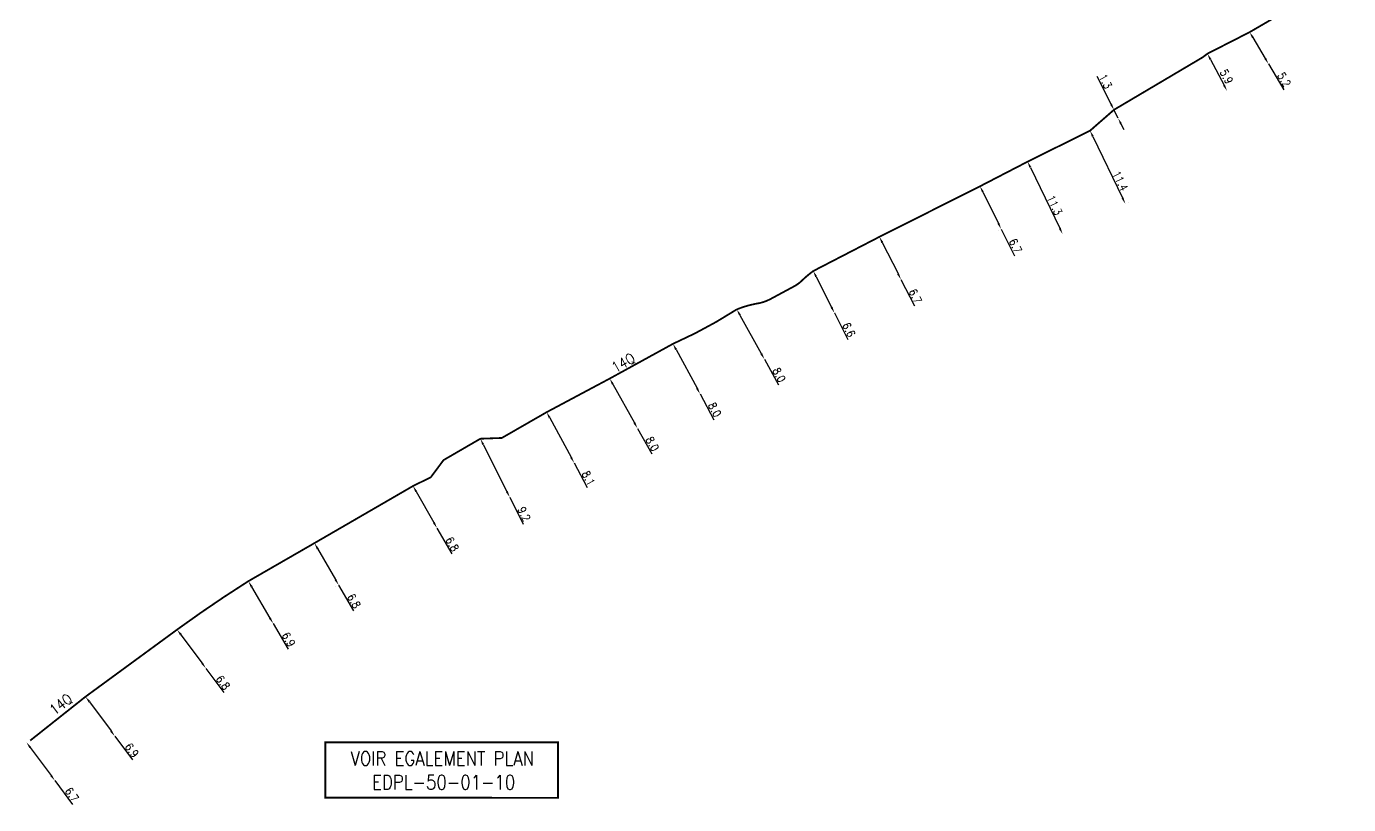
# Model space of a CAD drawing. Header units: millimetres. Extents: x 266987 to 268000, y 124677 to 125000.
# Drawn here: x 266999.5 to 267185.3, y 124677.4 to 124786.7 of the extents above; entities that cross this region are included whole.
import ezdxf
from ezdxf.enums import TextEntityAlignment as Align

# ---------------------------------------------------------------- set-up
doc = ezdxf.new("R2010")
doc.units = ezdxf.units.MM
doc.header["$PDMODE"] = 34
doc.linetypes.add('S_ST', pattern=[14, 8, -1.5, 0, -1.5, 0, -1.5, 0, -1.5])
doc.layers.get('DEFPOINTS').update_dxf_attribs({"linetype": 'CONTINUOUS'})
doc.layers.add('S_100', color=5, linetype='CONTINUOUS')
doc.layers.add('S_900', color=7, linetype='CONTINUOUS')
doc.styles.get("Standard").update_dxf_attribs({"font": 'romans.shx', "width": 0.85})
doc.dimstyles.get("Standard").update_dxf_attribs({"dimtxt": 1.5, "dimasz": 1.2, "dimexe": 0.625, "dimexo": 0.625, "dimgap": 0.25, "dimtad": 1, "dimdec": 1, "dimzin": 0, "dimdsep": 46, "dimtxsty": 'Standard', "dimcen": -0.5, "dimadec": 0, "dimazin": 0, "dimtfac": 1, "dimtdec": 1, "dimtmove": 0, "dimatfit": 3, "dimfxl": 1, "dimtolj": 1, "dimtzin": 0, "dimarcsym": 0})

# ---------------------------------------------------------------- blocks, each defined once
blk = doc.blocks.new('*D1')
at = {"layer": 'DEFPOINTS', "color": 0, "linetype": 'Continuous'}
for p in [(266999.47, 124686.1), (267003.46, 124680.72), (267003.46, 124680.72)]:
    blk.add_point(p, dxfattribs=at)
at = {"layer": 'S_100', "color": 0, "linetype": 'Continuous', "lineweight": -2}
for p, q in [((267000, 124685.38), (267002.92, 124681.44)), ((267003.46, 124680.72), (267005.95, 124677.36))]:
    blk.add_line(p, q, dxfattribs=at)
at = {"layer": 'S_100', "color": 0, "linetype": 'Continuous'}
for points in [[(267000.12, 124685.46), (266999.88, 124685.29), (266999.47, 124686.1)], [(267003.04, 124681.53), (267002.8, 124681.35), (267003.46, 124680.72)]]:
    blk.add_solid(points, dxfattribs=at)
at = {"layer": 'S_100', "color": 0, "linetype": 'Continuous', "insert": (267005.86, 124678.74), "char_height": 1.125, "attachment_point": 5, "rotation": 306.5708}
blk.add_mtext('\\A1;6.7', dxfattribs=at)
blk = doc.blocks.new('*D2')
at = {"layer": 'DEFPOINTS', "color": 0, "linetype": 'Continuous'}
for p in [(267007.77, 124692.51), (267011.88, 124686.97), (267011.88, 124686.97)]:
    blk.add_point(p, dxfattribs=at)
at = {"layer": 'S_100', "color": 0, "linetype": 'Continuous', "lineweight": -2}
for p, q in [((267008.31, 124691.79), (267011.35, 124687.69)), ((267011.88, 124686.97), (267014.36, 124683.63))]:
    blk.add_line(p, q, dxfattribs=at)
at = {"layer": 'S_100', "color": 0, "linetype": 'Continuous'}
for points in [[(267008.43, 124691.88), (267008.19, 124691.7), (267007.77, 124692.51)], [(267011.47, 124687.78), (267011.23, 124687.6), (267011.88, 124686.97)]]:
    blk.add_solid(points, dxfattribs=at)
at = {"layer": 'S_100', "color": 0, "linetype": 'Continuous', "insert": (267014.28, 124684.99), "char_height": 1.125, "attachment_point": 5, "rotation": 306.5708}
blk.add_mtext('\\A1;6.9', dxfattribs=at)
blk = doc.blocks.new('*D3')
at = {"layer": 'DEFPOINTS', "color": 0, "linetype": 'Continuous'}
for p in [(267020.64, 124701.93), (267024.69, 124696.47), (267024.69, 124696.47)]:
    blk.add_point(p, dxfattribs=at)
at = {"layer": 'S_100', "color": 0, "linetype": 'Continuous', "lineweight": -2}
for p, q in [((267021.18, 124701.21), (267024.16, 124697.2)), ((267024.69, 124696.47), (267027.19, 124693.11))]:
    blk.add_line(p, q, dxfattribs=at)
at = {"layer": 'S_100', "color": 0, "linetype": 'Continuous'}
for points in [[(267021.3, 124701.3), (267021.06, 124701.12), (267020.64, 124701.93)], [(267024.28, 124697.29), (267024.04, 124697.11), (267024.69, 124696.47)]]:
    blk.add_solid(points, dxfattribs=at)
at = {"layer": 'S_100', "color": 0, "linetype": 'Continuous', "insert": (267027.09, 124694.5), "char_height": 1.125, "attachment_point": 5, "rotation": 306.5742}
blk.add_mtext('\\A1;6.8', dxfattribs=at)
blk = doc.blocks.new('*D4')
at = {"layer": 'DEFPOINTS', "color": 0, "linetype": 'Continuous'}
for p in [(267030.65, 124708.73), (267034.14, 124702.78), (267034.14, 124702.78)]:
    blk.add_point(p, dxfattribs=at)
at = {"layer": 'S_100', "color": 0, "linetype": 'Continuous', "lineweight": -2}
for p, q in [((267031.11, 124707.96), (267033.68, 124703.55)), ((267034.14, 124702.78), (267036.24, 124699.19))]:
    blk.add_line(p, q, dxfattribs=at)
at = {"layer": 'S_100', "color": 0, "linetype": 'Continuous'}
for points in [[(267031.24, 124708.03), (267030.98, 124707.88), (267030.65, 124708.73)], [(267033.81, 124703.63), (267033.55, 124703.48), (267034.14, 124702.78)]]:
    blk.add_solid(points, dxfattribs=at)
at = {"layer": 'S_100', "color": 0, "linetype": 'Continuous', "insert": (267036.31, 124700.55), "char_height": 1.125, "attachment_point": 5, "rotation": 300.3162}
blk.add_mtext('\\A1;6.9', dxfattribs=at)
blk = doc.blocks.new('*D5')
at = {"layer": 'DEFPOINTS', "color": 0, "linetype": 'Continuous'}
for p in [(267039.94, 124714.08), (267043.34, 124708.18), (267043.34, 124708.18)]:
    blk.add_point(p, dxfattribs=at)
at = {"layer": 'S_100', "color": 0, "linetype": 'Continuous', "lineweight": -2}
for p, q in [((267039.54, 124713.84), (267039.54, 124713.84)), ((267040.39, 124713.3), (267042.89, 124708.96)), ((267042.93, 124707.95), (267042.93, 124707.95)), ((267043.34, 124708.18), (267045.43, 124704.56))]:
    blk.add_line(p, q, dxfattribs=at)
at = {"layer": 'S_100', "color": 0, "linetype": 'Continuous'}
for points in [[(267040.52, 124713.37), (267040.26, 124713.22), (267039.94, 124714.08)], [(267043.02, 124709.04), (267042.76, 124708.89), (267043.34, 124708.18)]]:
    blk.add_solid(points, dxfattribs=at)
at = {"layer": 'S_100', "color": 0, "linetype": 'Continuous', "insert": (267045.49, 124705.95), "char_height": 1.125, "attachment_point": 5, "rotation": 299.9595}
blk.add_mtext('\\A1;6.8', dxfattribs=at)
blk = doc.blocks.new('*D6')
at = {"layer": 'DEFPOINTS', "color": 0, "linetype": 'Continuous'}
for p in [(267053.79, 124722.1), (267057.16, 124716.19), (267057.16, 124716.19)]:
    blk.add_point(p, dxfattribs=at)
at = {"layer": 'S_100', "color": 0, "linetype": 'Continuous', "lineweight": -2}
for p, q in [((267054.2, 124722.33), (267054.2, 124722.33)), ((267054.24, 124721.32), (267056.71, 124716.97)), ((267057.16, 124716.19), (267059.23, 124712.55))]:
    blk.add_line(p, q, dxfattribs=at)
at = {"layer": 'S_100', "color": 0, "linetype": 'Continuous'}
for points in [[(267054.37, 124721.39), (267054.11, 124721.24), (267053.79, 124722.1)], [(267056.84, 124717.05), (267056.58, 124716.9), (267057.16, 124716.19)]]:
    blk.add_solid(points, dxfattribs=at)
at = {"layer": 'S_100', "color": 0, "linetype": 'Continuous', "insert": (267059.3, 124713.94), "char_height": 1.125, "attachment_point": 5, "rotation": 299.6667}
blk.add_mtext('\\A1;6.8', dxfattribs=at)
blk = doc.blocks.new('*D7')
at = {"layer": 'DEFPOINTS', "color": 0, "linetype": 'Continuous'}
for p in [(267063.25, 124728.74), (267067.38, 124720.52), (267067.38, 124720.52)]:
    blk.add_point(p, dxfattribs=at)
at = {"layer": 'S_100', "color": 0, "linetype": 'Continuous', "lineweight": -2}
for p, q in [((267063.65, 124727.94), (267066.97, 124721.33)), ((267067.38, 124720.52), (267069.26, 124716.76))]:
    blk.add_line(p, q, dxfattribs=at)
at = {"layer": 'S_100', "color": 0, "linetype": 'Continuous'}
for points in [[(267063.78, 124728), (267063.52, 124727.87), (267063.25, 124728.74)], [(267067.11, 124721.39), (267066.84, 124721.26), (267067.38, 124720.52)]]:
    blk.add_solid(points, dxfattribs=at)
at = {"layer": 'S_100', "color": 0, "linetype": 'Continuous', "insert": (267069.4, 124718.16), "char_height": 1.125, "attachment_point": 5, "rotation": 296.6778}
blk.add_mtext('\\A1;9.2', dxfattribs=at)
blk = doc.blocks.new('*D8')
at = {"layer": 'DEFPOINTS', "color": 0, "linetype": 'Continuous'}
for p in [(267072.57, 124732.47), (267076.43, 124725.34), (267076.43, 124725.34)]:
    blk.add_point(p, dxfattribs=at)
at = {"layer": 'S_100', "color": 0, "linetype": 'Continuous', "lineweight": -2}
for p, q in [((267073, 124731.68), (267076, 124726.14)), ((267076.43, 124725.34), (267078.28, 124721.91))]:
    blk.add_line(p, q, dxfattribs=at)
at = {"layer": 'S_100', "color": 0, "linetype": 'Continuous'}
for points in [[(267073.13, 124731.75), (267072.87, 124731.61), (267072.57, 124732.47)], [(267076.13, 124726.21), (267075.87, 124726.07), (267076.43, 124725.34)]]:
    blk.add_solid(points, dxfattribs=at)
at = {"layer": 'S_100', "color": 0, "linetype": 'Continuous', "insert": (267078.44, 124723.2), "char_height": 1.125, "attachment_point": 5, "rotation": 298.423}
blk.add_mtext('\\A1;8.1', dxfattribs=at)
blk = doc.blocks.new('*D9')
at = {"layer": 'DEFPOINTS', "color": 0, "linetype": 'Continuous'}
for p in [(267081.43, 124737.19), (267085.33, 124730.2), (267085.33, 124730.2)]:
    blk.add_point(p, dxfattribs=at)
at = {"layer": 'S_100', "color": 0, "linetype": 'Continuous', "lineweight": -2}
for p, q in [((267081.87, 124736.4), (267084.9, 124730.99)), ((267085.33, 124730.2), (267087.34, 124726.6))]:
    blk.add_line(p, q, dxfattribs=at)
at = {"layer": 'S_100', "color": 0, "linetype": 'Continuous'}
for points in [[(267082, 124736.48), (267081.74, 124736.33), (267081.43, 124737.19)], [(267085.03, 124731.06), (267084.76, 124730.92), (267085.33, 124730.2)]]:
    blk.add_solid(points, dxfattribs=at)
at = {"layer": 'S_100', "color": 0, "linetype": 'Continuous', "insert": (267087.42, 124728.01), "char_height": 1.125, "attachment_point": 5, "rotation": 299.177}
blk.add_mtext('\\A1;8.0', dxfattribs=at)
blk = doc.blocks.new('*D10')
at = {"layer": 'DEFPOINTS', "color": 0, "linetype": 'Continuous'}
for p in [(267090.32, 124742.07), (267094.12, 124735.04), (267094.12, 124735.04)]:
    blk.add_point(p, dxfattribs=at)
at = {"layer": 'S_100', "color": 0, "linetype": 'Continuous', "lineweight": -2}
for p, q in [((267090.75, 124741.28), (267093.7, 124735.83)), ((267094.12, 124735.04), (267096.08, 124731.41))]:
    blk.add_line(p, q, dxfattribs=at)
at = {"layer": 'S_100', "color": 0, "linetype": 'Continuous'}
for points in [[(267090.88, 124741.35), (267090.62, 124741.21), (267090.32, 124742.07)], [(267093.83, 124735.9), (267093.56, 124735.76), (267094.12, 124735.04)]]:
    blk.add_solid(points, dxfattribs=at)
at = {"layer": 'S_100', "color": 0, "linetype": 'Continuous', "insert": (267096.18, 124732.81), "char_height": 1.125, "attachment_point": 5, "rotation": 298.4001}
blk.add_mtext('\\A1;8.0', dxfattribs=at)
blk = doc.blocks.new('*D11')
at = {"layer": 'DEFPOINTS', "color": 0, "linetype": 'Continuous'}
for p in [(267099.29, 124746.91), (267103.17, 124739.91), (267103.17, 124739.91)]:
    blk.add_point(p, dxfattribs=at)
at = {"layer": 'S_100', "color": 0, "linetype": 'Continuous', "lineweight": -2}
for p, q in [((267099.73, 124746.12), (267102.73, 124740.69)), ((267103.17, 124739.91), (267105.16, 124736.3))]:
    blk.add_line(p, q, dxfattribs=at)
at = {"layer": 'S_100', "color": 0, "linetype": 'Continuous'}
for points in [[(267099.86, 124746.19), (267099.6, 124746.05), (267099.29, 124746.91)], [(267102.86, 124740.77), (267102.6, 124740.62), (267103.17, 124739.91)]]:
    blk.add_solid(points, dxfattribs=at)
at = {"layer": 'S_100', "color": 0, "linetype": 'Continuous', "insert": (267105.24, 124737.7), "char_height": 1.125, "attachment_point": 5, "rotation": 298.9589}
blk.add_mtext('\\A1;8.0', dxfattribs=at)
blk = doc.blocks.new('*D12')
at = {"layer": 'DEFPOINTS', "color": 0, "linetype": 'Continuous'}
for p in [(267110.04, 124752.3), (267113.01, 124746.41), (267113.01, 124746.41)]:
    blk.add_point(p, dxfattribs=at)
at = {"layer": 'S_100', "color": 0, "linetype": 'Continuous', "lineweight": -2}
for p, q in [((267110.44, 124751.5), (267112.61, 124747.21)), ((267113.01, 124746.41), (267114.9, 124742.67))]:
    blk.add_line(p, q, dxfattribs=at)
at = {"layer": 'S_100', "color": 0, "linetype": 'Continuous'}
for points in [[(267110.58, 124751.56), (267110.31, 124751.43), (267110.04, 124752.3)], [(267112.74, 124747.28), (267112.47, 124747.14), (267113.01, 124746.41)]]:
    blk.add_solid(points, dxfattribs=at)
at = {"layer": 'S_100', "color": 0, "linetype": 'Continuous', "insert": (267115.04, 124744.05), "char_height": 1.125, "attachment_point": 5, "rotation": 296.788}
blk.add_mtext('\\A1;6.6', dxfattribs=at)
blk = doc.blocks.new('*D13')
at = {"layer": 'DEFPOINTS', "color": 0, "linetype": 'Continuous'}
for p in [(267119.33, 124757.1), (267122.35, 124751.12), (267122.35, 124751.12)]:
    blk.add_point(p, dxfattribs=at)
at = {"layer": 'S_100', "color": 0, "linetype": 'Continuous', "lineweight": -2}
for p, q in [((267119.74, 124756.3), (267121.95, 124751.93)), ((267122.35, 124751.12), (267124.24, 124747.39))]:
    blk.add_line(p, q, dxfattribs=at)
at = {"layer": 'S_100', "color": 0, "linetype": 'Continuous'}
for points in [[(267119.87, 124756.37), (267119.6, 124756.23), (267119.33, 124757.1)], [(267122.08, 124751.99), (267121.81, 124751.86), (267122.35, 124751.12)]]:
    blk.add_solid(points, dxfattribs=at)
at = {"layer": 'S_100', "color": 0, "linetype": 'Continuous', "insert": (267124.38, 124748.77), "char_height": 1.125, "attachment_point": 5, "rotation": 296.788}
blk.add_mtext('\\A1;6.7', dxfattribs=at)
blk = doc.blocks.new('*D14')
at = {"layer": 'DEFPOINTS', "color": 0, "linetype": 'Continuous'}
for p in [(267133.47, 124764.2), (267136.44, 124758.19), (267136.44, 124758.19)]:
    blk.add_point(p, dxfattribs=at)
at = {"layer": 'S_100', "color": 0, "linetype": 'Continuous', "lineweight": -2}
for p, q in [((267133.05, 124763.99), (267133.05, 124763.99)), ((267133.87, 124763.39), (267136.05, 124759)), ((267136.02, 124757.99), (267136.02, 124757.99)), ((267136.44, 124758.19), (267138.3, 124754.45))]:
    blk.add_line(p, q, dxfattribs=at)
at = {"layer": 'S_100', "color": 0, "linetype": 'Continuous'}
for points in [[(267134.01, 124763.46), (267133.74, 124763.33), (267133.47, 124764.2)], [(267136.18, 124759.07), (267135.91, 124758.94), (267136.44, 124758.19)]]:
    blk.add_solid(points, dxfattribs=at)
at = {"layer": 'S_100', "color": 0, "linetype": 'Continuous', "insert": (267138.46, 124755.82), "char_height": 1.125, "attachment_point": 5, "rotation": 296.3344}
blk.add_mtext('\\A1;6.7', dxfattribs=at)
blk = doc.blocks.new('*D15')
at = {"layer": 'DEFPOINTS', "color": 0, "linetype": 'Continuous'}
for p in [(267140.16, 124767.66), (267145.07, 124757.49), (267145.07, 124757.49)]:
    blk.add_point(p, dxfattribs=at)
at = {"layer": 'S_100', "color": 0, "linetype": 'Continuous', "lineweight": -2}
blk.add_line((267140.55, 124766.85), (267144.68, 124758.3), dxfattribs=at)
at = {"layer": 'S_100', "color": 0, "linetype": 'Continuous'}
for points in [[(267140.68, 124766.92), (267140.41, 124766.79), (267140.16, 124767.66)], [(267144.82, 124758.36), (267144.55, 124758.23), (267145.07, 124757.49)]]:
    blk.add_solid(points, dxfattribs=at)
at = {"layer": 'S_100', "color": 0, "linetype": 'Continuous', "insert": (267143.94, 124761.55), "char_height": 1.125, "attachment_point": 5, "rotation": 295.7861}
blk.add_mtext('\\A1;11.3', dxfattribs=at)
blk = doc.blocks.new('*D16')
at = {"layer": 'DEFPOINTS', "color": 0, "linetype": 'Continuous'}
for p in [(267148.93, 124772.01), (267153.89, 124761.75), (267153.89, 124761.75)]:
    blk.add_point(p, dxfattribs=at)
at = {"layer": 'S_100', "color": 0, "linetype": 'Continuous', "lineweight": -2}
for p, q in [((267149.32, 124771.2), (267153.5, 124762.56)), ((267149.35, 124772.21), (267149.35, 124772.21)), ((267154.31, 124761.95), (267154.31, 124761.95))]:
    blk.add_line(p, q, dxfattribs=at)
at = {"layer": 'S_100', "color": 0, "linetype": 'Continuous'}
for points in [[(267149.46, 124771.27), (267149.19, 124771.14), (267148.93, 124772.01)], [(267153.63, 124762.62), (267153.36, 124762.49), (267153.89, 124761.75)]]:
    blk.add_solid(points, dxfattribs=at)
at = {"layer": 'S_100', "color": 0, "linetype": 'Continuous', "insert": (267153.18, 124764.95), "char_height": 1.125, "attachment_point": 5, "rotation": 295.7861}
blk.add_mtext('\\A1;11.4', dxfattribs=at)
blk = doc.blocks.new('*D17')
at = {"layer": 'DEFPOINTS', "color": 0, "linetype": 'Continuous'}
for p in [(267152.29, 124774.94), (267152.87, 124773.78), (267152.87, 124773.78)]:
    blk.add_point(p, dxfattribs=at)
at = {"layer": 'S_100', "color": 0, "linetype": 'Continuous', "lineweight": -2}
for p, q in [((267151.88, 124775.74), (267149.93, 124779.6)), ((267152.87, 124773.78), (267152.29, 124774.94)), ((267153.28, 124772.97), (267153.69, 124772.17))]:
    blk.add_line(p, q, dxfattribs=at)
at = {"layer": 'S_100', "color": 0, "linetype": 'Continuous'}
for points in [[(267152.01, 124775.81), (267151.75, 124775.67), (267152.29, 124774.94)], [(267153.41, 124773.04), (267153.15, 124772.91), (267152.87, 124773.78)]]:
    blk.add_solid(points, dxfattribs=at)
at = {"layer": 'S_100', "color": 0, "linetype": 'Continuous', "insert": (267151.1, 124778.93), "char_height": 1.125, "attachment_point": 5, "rotation": 296.8485}
blk.add_mtext('\\A1;1.3', dxfattribs=at)
blk = doc.blocks.new('*D18')
at = {"layer": 'DEFPOINTS', "color": 0, "linetype": 'Continuous'}
for p in [(267165.42, 124782.82), (267168.18, 124777.6), (267168.18, 124777.6)]:
    blk.add_point(p, dxfattribs=at)
at = {"layer": 'S_100', "color": 0, "linetype": 'Continuous', "lineweight": -2}
blk.add_line((267165.84, 124782.02), (267167.76, 124778.39), dxfattribs=at)
at = {"layer": 'S_100', "color": 0, "linetype": 'Continuous'}
for points in [[(267165.98, 124782.09), (267165.71, 124781.95), (267165.42, 124782.82)], [(267167.89, 124778.46), (267167.63, 124778.32), (267168.18, 124777.6)]]:
    blk.add_solid(points, dxfattribs=at)
at = {"layer": 'S_100', "color": 0, "linetype": 'Continuous', "insert": (267168.11, 124779.61), "char_height": 1.125, "attachment_point": 5, "rotation": 297.8572}
blk.add_mtext('\\A1;5.9', dxfattribs=at)
blk = doc.blocks.new('*D19')
at = {"layer": 'DEFPOINTS', "color": 0, "linetype": 'Continuous'}
for p in [(267171.36, 124785.85), (267174.01, 124781.38), (267174.01, 124781.38)]:
    blk.add_point(p, dxfattribs=at)
at = {"layer": 'S_100', "color": 0, "linetype": 'Continuous', "lineweight": -2}
for p, q in [((267171.82, 124785.08), (267173.55, 124782.16)), ((267174.01, 124781.38), (267176.16, 124777.77))]:
    blk.add_line(p, q, dxfattribs=at)
at = {"layer": 'S_100', "color": 0, "linetype": 'Continuous'}
for points in [[(267171.95, 124785.16), (267171.69, 124785), (267171.36, 124785.85)], [(267173.68, 124782.23), (267173.43, 124782.08), (267174.01, 124781.38)]]:
    blk.add_solid(points, dxfattribs=at)
at = {"layer": 'S_100', "color": 0, "linetype": 'Continuous', "insert": (267176.2, 124779.17), "char_height": 1.125, "attachment_point": 5, "rotation": 300.7142}
blk.add_mtext('\\A1;5.2', dxfattribs=at)

msp = doc.modelspace()

# ---------------------------------------------------------------- linework, layer by layer
at = {"layer": 'S_100', "linetype": 'S_ST', "ltscale": 0.88, "const_width": 0.25}
msp.add_lwpolyline([(267185.13, 124793.86), (267171.36, 124785.85), (267165.42, 124782.82), (267164.78, 124782.33), (267152.29, 124774.94), (267148.93, 124772.01), (267148.93, 124772.01), (267140.16, 124767.66), (267133.47, 124764.2), (267119.33, 124757.1), (267110.04, 124752.3, 0.032983), (267108.52, 124751.03, -0.08316), (267107.2, 124750.07), (267104.02, 124748.36, -0.088998), (267102.02, 124747.71, 0.052744), (267099.29, 124746.91, -0.038812), (267090.32, 124742.07), (267081.43, 124737.19), (267072.57, 124732.47), (267066.27, 124728.85), (267063.25, 124728.74), (267058.08, 124725.74), (267056.29, 124723.33), (267053.79, 124722.1), (267039.94, 124714.08), (267030.65, 124708.73, 0.016694), (267020.64, 124701.93), (267007.77, 124692.51), (267000, 124686.35)], format="xyb", dxfattribs=at)
at = {"layer": 'S_900', "const_width": 0.25}
msp.add_lwpolyline([(267041.47, 124686.1), (267074.16, 124686.09), (267074.16, 124678.31), (267041.47, 124678.33)], close=True, dxfattribs=at)

# ---------------------------------------------------------------- texts
at = {"layer": 'S_100', "linetype": 'Continuous', "width": 0.85}
for rotation, p in [(28.8031, (267082.21, 124737.94)), (37.6661, (267003.41, 124689.82))]:
    msp.add_text('14Q', height=1.5, rotation=rotation, dxfattribs=at).set_placement(p)
at = {"layer": 'S_900', "width": 0.85}
for s, p in [('VOIR EGALEMENT PLAN', (267057.9, 124682.83)), ('EDPL-50-01-10', (267058.1, 124679.49))]:
    msp.add_text(s, height=2, dxfattribs=at).set_placement(p, align=Align.CENTER)

# ---------------------------------------------------------------- dimensions: what is measured, and where the dimension line sits
at = {"layer": 'S_100', "linetype": 'Continuous'}
for base, p1, p2, angle, override, picture, middle in [((267174.01, 124781.38), (267171.36, 124785.85), (267174.01, 124781.38), 300.7142, {"dimscale": 0.75, "dimtxt": 1.5, "dimlfac": 1}, '*D19', (267175.55, 124778.79)), ((267168.18, 124777.6), (267165.42, 124782.82), (267168.18, 124777.6), 297.8572, {"dimscale": 0.75, "dimtxt": 1.5, "dimlfac": 1, "dimtmove": 2}, '*D18', (267168.11, 124779.61)), ((267152.87, 124773.78), (267152.29, 124774.94), (267152.87, 124773.78), 296.8485, {"dimscale": 0.75, "dimtxt": 1.5, "dimlfac": 1}, '*D17', (267150.43, 124778.59)), ((267153.89, 124761.75), (267148.93, 124772.01), (267153.89, 124761.75), 295.7861, {"dimscale": 0.75, "dimtxt": 1.5, "dimlfac": 1}, '*D16', (267152.5, 124764.62)), ((267145.07, 124757.49), (267140.16, 124767.66), (267145.07, 124757.49), 295.7861, {"dimscale": 0.75, "dimtxt": 1.5, "dimlfac": 1}, '*D15', (267143.27, 124761.22)), ((267136.44, 124758.19), (267133.47, 124764.2), (267136.44, 124758.19), 296.3344, {"dimscale": 0.75, "dimtxt": 1.5, "dimlfac": 1}, '*D14', (267137.78, 124755.49)), ((267122.35, 124751.12), (267119.33, 124757.1), (267122.35, 124751.12), 296.788, {"dimscale": 0.75, "dimtxt": 1.5, "dimlfac": 1}, '*D13', (267123.71, 124748.43)), ((267113.01, 124746.41), (267110.04, 124752.3), (267113.01, 124746.41), 296.788, {"dimscale": 0.75, "dimtxt": 1.5, "dimlfac": 1}, '*D12', (267114.37, 124743.72)), ((267103.17, 124739.91), (267099.29, 124746.91), (267103.17, 124739.91), 298.9589, {"dimscale": 0.75, "dimtxt": 1.5, "dimlfac": 1}, '*D11', (267104.59, 124737.34)), ((267094.12, 124735.04), (267090.32, 124742.07), (267094.12, 124735.04), 298.4001, {"dimscale": 0.75, "dimtxt": 1.5, "dimlfac": 1}, '*D10', (267095.52, 124732.46)), ((267085.33, 124730.2), (267081.43, 124737.19), (267085.33, 124730.2), 299.177, {"dimscale": 0.75, "dimtxt": 1.5, "dimlfac": 1}, '*D9', (267086.76, 124727.64)), ((267076.43, 124725.34), (267072.57, 124732.47), (267076.43, 124725.34), 298.423, {"dimscale": 0.75, "dimtxt": 1.5, "dimlfac": 1}, '*D8', (267077.78, 124722.84)), ((267067.38, 124720.52), (267063.25, 124728.74), (267067.38, 124720.52), 296.6778, {"dimscale": 0.75, "dimtxt": 1.5, "dimlfac": 1}, '*D7', (267068.73, 124717.83)), ((267057.16, 124716.19), (267053.79, 124722.1), (267057.16, 124716.19), 299.6667, {"dimscale": 0.75, "dimtxt": 1.5, "dimlfac": 1}, '*D6', (267058.65, 124713.57)), ((267043.34, 124708.18), (267039.94, 124714.08), (267043.34, 124708.18), 299.9595, {"dimscale": 0.75, "dimtxt": 1.5, "dimlfac": 1}, '*D5', (267044.84, 124705.57)), ((267034.14, 124702.78), (267030.65, 124708.73), (267034.14, 124702.78), 300.3162, {"dimscale": 0.75, "dimtxt": 1.5, "dimlfac": 1}, '*D4', (267035.66, 124700.17)), ((267024.69, 124696.47), (267020.64, 124701.93), (267024.69, 124696.47), 306.5742, {"dimscale": 0.75, "dimtxt": 1.5, "dimlfac": 1}, '*D3', (267026.49, 124694.05)), ((267011.88, 124686.97), (267007.77, 124692.51), (267011.88, 124686.97), 306.5708, {"dimscale": 0.75, "dimtxt": 1.5, "dimlfac": 1}, '*D2', (267013.68, 124684.55)), ((267003.46, 124680.72), (266999.47, 124686.1), (267003.46, 124680.72), 306.5708, {"dimscale": 0.75, "dimtxt": 1.5, "dimlfac": 1}, '*D1', (267005.25, 124678.29))]:
    dim = msp.add_linear_dim(base=base, p1=p1, p2=p2, angle=angle, dimstyle='Standard', override=override, dxfattribs=at)
    dim.commit()
    dim.dimension.update_dxf_attribs({"geometry": picture, "text_midpoint": middle, "dimtype": 161})

doc.saveas('drawing.dxf')
